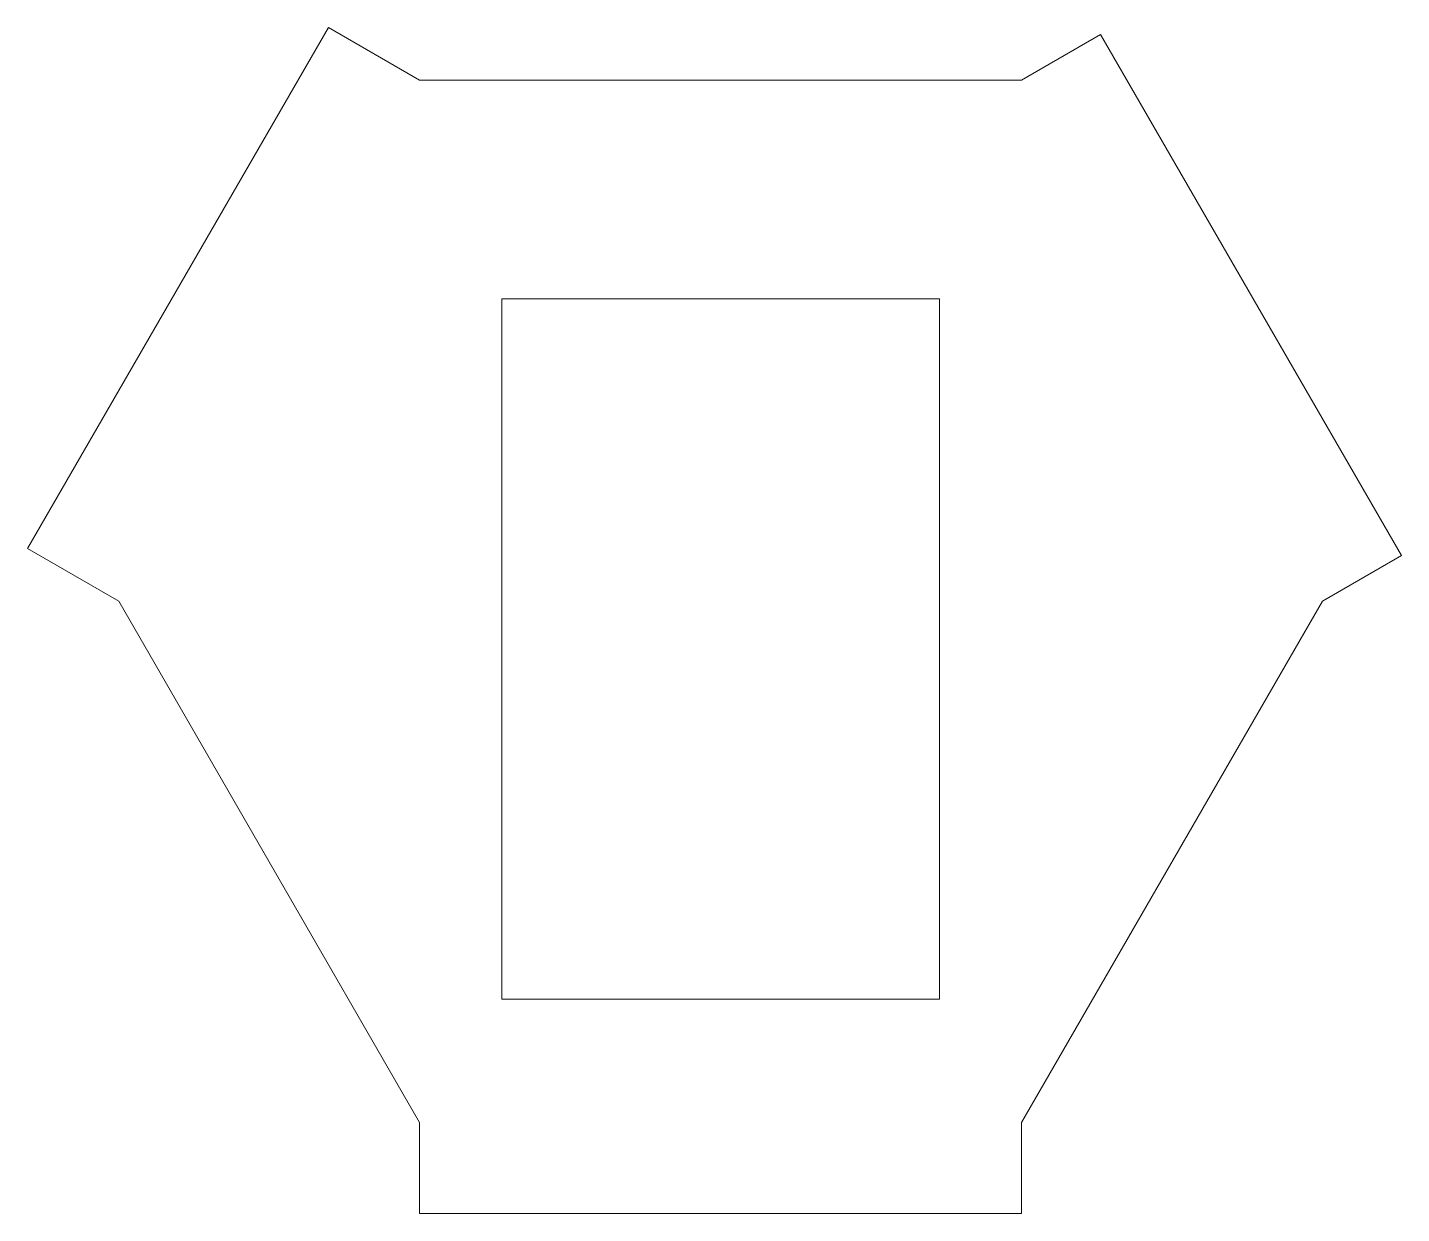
# Model space of a CAD drawing. Header units: millimetres. Extents: x -19 to 18.7, y -16.8 to 15.7.
import ezdxf

# ---------------------------------------------------------------- set-up
doc = ezdxf.new("R2010")
doc.units = ezdxf.units.MM

msp = doc.modelspace()

# ---------------------------------------------------------------- linework, layer by layer
at = {"color": 7, "linetype": 'Continuous', "lineweight": 15}
for p, q in [((-10.75, 15.733), (-19, 1.443)), ((-8.25, 14.289), (-10.75, 15.733)), ((8.25, 14.289), (10.415, 15.539)), ((10.415, 15.539), (18.665, 1.25)), ((8.25, 14.289), (-8.25, 14.289)), ((-6, 8.289), (6, 8.289)), ((-6, 8.289), (-6, -10.911)), ((6, 8.289), (6, -10.911)), ((-16.5, 0), (-19, 1.443)), ((16.5, 0), (18.665, 1.25)), ((-16.5, 0), (-8.25, -14.289)), ((8.25, -14.289), (16.5, 0)), ((-6, -10.911), (6, -10.911)), ((-8.25, -14.289), (-8.25, -16.789)), ((8.25, -14.289), (8.25, -16.789)), ((-8.25, -16.789), (8.25, -16.789))]:
    msp.add_line(p, q, dxfattribs=at)

doc.saveas('drawing.dxf')
